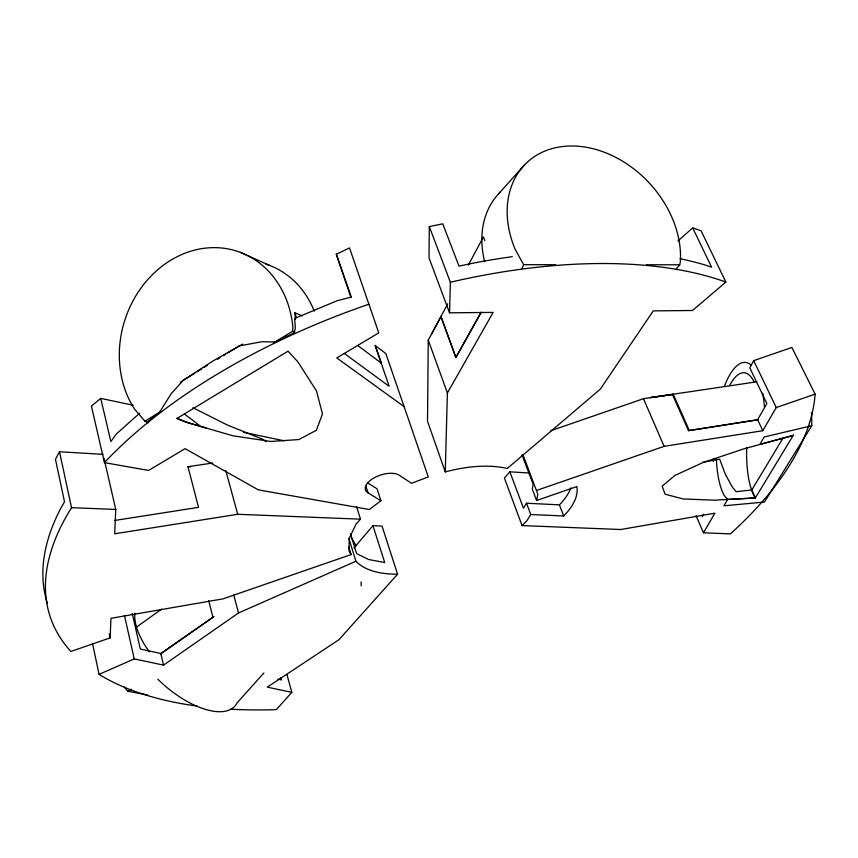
<?xml version="1.0" encoding="UTF-8"?>
<svg xmlns="http://www.w3.org/2000/svg" width="858" height="858" viewBox="0 0 858 858"><rect width="100%" height="100%" fill="white"/><g stroke="black" fill="none" stroke-linecap="round" stroke-linejoin="round"><path stroke-width="1.29" d="M447.715 303.796L428.26 340.154L427.509 421.321L445.27 471.9C465.272 466.677 486.915 463.931 507.271 468.457L600.343 389.092L653.281 310.875L692.503 310.499L725.868 282.057L701.061 230.791L692.685 227.885L677.949 241.001M512.312 256.681A400.128 192.9 -19 0 0 472.415 263.288L458.998 266.141L442.739 223.82L429.311 226.609L429.021 257.915L449.549 312.816L493.146 312.398L447.393 392.985L445.27 471.9M455.93 357.604L440.915 316.43L455.93 357.604L481.231 312.398M294.573 333.043L292.75 331.156L292.846 326.93A99.893 85.585 -72.2 0 0 176.115 257.218A99.893 85.585 -72.2 0 0 134.599 409.212L144.948 421.181L148.445 422.747M449.549 312.816L450.375 282.228L429.311 226.609M103.057 454.332L59.502 451.758L71.536 507.679A401.834 191.195 -19 0 0 70.892 651.458L110.114 637.902L110.972 618.307L223.048 598.852L351.126 554.568L348.766 546.932M103.947 458.183L115.766 509.438L114.693 533.794L237.709 514.285L360.499 519.165L356.51 506.531M793.468 435.027L755.33 497.951L727.605 499.442L724.281 495.538A65.24 21.836 -85.2 0 1 716.387 458.794M528.507 472.973L509.856 471.814L504.397 478.045L522.061 525.589L526.705 521.031L530.759 514.521L563.727 515.99A81.478 37.602 -20 0 0 576.866 486.572L536.604 500.493L537.837 494.24L522.844 454.429M676.34 268.876L679.729 264.79L680.394 261.508A97.951 75.365 46.8 0 0 577.82 146.225A97.951 75.365 46.8 0 0 515.057 249.11L523.67 264.693L522.029 268.339M468.361 265.079L483.376 236.926L484.845 240.626M440.905 316.977L431.445 334.288M696.031 515.647L703.474 532.807L730.394 533.88A401.834 191.195 -19 0 0 815.1 394.144L791.902 347.447L753.699 360.639L749.806 367.835L766.859 403.571L757.625 419.723L688.502 430.652L672.457 394.562L650.461 397.586L756.885 381.789M59.502 451.758L55.438 459.212L64.511 501.769L60.435 508.944A400.128 192.9 -19 0 0 47.34 603.174M455.952 357.057L481.048 312.205M702.252 516.602L703.581 514.285M703.474 532.807L714.875 513.181L620.742 529.515L522.061 525.589M536.572 490.444L664.124 446.342L762.805 430.705L776.243 407.571L815.1 394.144M727.605 499.442L723.884 505.812L764.478 502.048L811.754 425.718L811.689 415.143A74.936 27.048 -85.1 0 0 811.507 412.451M702.723 462.269L719.701 459.169L725.246 474.12L732.249 486.958L736.11 491.677L751.79 489.982L783.182 437.816M570.935 487.848A81.145 37.956 -20 0 1 559.416 504.847L526.512 503.228L523.466 508.204L509.856 471.814M353.989 548.005L372.94 525.643L382.057 526.126L397.565 574.238L338.964 639.682L267.31 687.14L291.817 692.342L286.915 674.527M498.68 193.758L524.077 165.412M291.817 692.342L276.33 709.63A401.834 191.195 -19 0 1 230.405 709.191M263.921 672.951L237.065 702.863A66.248 30.566 40.8 0 1 157.829 679.225M360.499 519.165L356.102 524.024L349.238 538.234L349.034 551.018L351.126 554.568M139.704 413.17L116.195 434.137L110.875 441.57L100.74 398.391L133.247 405.255M100.74 398.391L91.409 406.113L104.44 462.634L148.616 470.452L185.081 448.659L258.365 489.875L369.38 509.523L381.209 500.525M147.093 422.147L159.545 412.29L171.01 393.951L183.419 380.126L194.798 373.155M136.658 626.994L161.626 609.094M132.271 613.588L140.347 649.023L160.821 653.496L214.039 616.505M160.543 653.989L212.945 617.277M92.535 643.607L99.067 674.388L134.234 658.901L163.556 665.122L238.513 612.966L355.909 561.25C366.366 571.954 383.14 574.12 397.565 574.238M180.287 382.293L212.548 361.239L242.632 344.112M197.072 371.75L201.63 368.961M203.904 367.567L207.314 365.476M217.557 359.202L219.841 357.807M223.252 355.716L225.525 354.322M227.799 352.928L239.189 345.946L261.915 341.709L274.968 341.988L294.369 332.829L295.324 327.885L294.605 318.49L337.355 300.643L350.858 297.211L336.304 254.215L349.528 247.93L378.764 332.861L336.797 357.947L404.139 406.66M144.948 421.181L160.864 411.486M273.423 342.932L292.75 331.156M124.142 686.797A73.82 35.596 40.8 0 0 125.761 688.92L127.885 691.258L131.328 689.231M551.04 430.641L643.489 398.702L673.219 394.294L689.274 430.394M672.457 394.562L673.219 394.294M811.754 425.718L764.146 437.012L759.802 444.423L793.435 435.371L744.015 448.777L703.024 462.548L675.064 475.343L662.183 486.154L665.1 494.208L683.161 498.959L714.5 500.182L755.362 497.983L751.79 489.982M688.502 430.652L758.15 419.776M114.382 520.506L198.541 507.357L187.966 466.688L212.816 462.998M523.67 264.693L555.684 264.714M646.385 264.768L679.729 264.79M71.536 507.679L115.766 509.438M187.966 466.688L190.626 466.838M127.885 691.258L147.64 694.98M243.543 432.303L283.912 440.765M277.874 679.118L281.563 679.933L280.877 677.423M205.941 427.885L188.749 422.919L176.995 418.275M367.449 482.786L377.016 488.77L380.909 500.75L367.964 492.824A18.951 9.363 -18.2 0 1 373.981 477.927A18.951 9.363 -18.2 0 1 399.12 475.182L411.529 483.29L428.292 476.93L385.853 353.603L375.193 345.484L389.135 386.293L344.272 353.421M295.506 319.251L294.873 312.859L302.263 315.851M240.454 252.402L269.38 265.337M192.911 407.689L227.091 424.914L263.427 439.575L265.98 441.741M357.732 345.484L381.199 363.063M184.77 414.264L199.624 425.568M692.685 227.885L711.582 267.16L703.195 264.414A400.128 192.9 -19 0 0 679.965 258.698M753.699 360.639L776.243 407.571M757.625 419.723L762.805 430.705M643.489 398.702L664.124 446.342M559.416 504.847L563.727 515.99M521.975 454.879L533.193 484.352L532.282 489.124L536.604 500.493M526.512 503.228L530.759 514.521M428.26 340.154L447.393 392.985M336.304 254.215L351.469 297.479M375.193 345.484L381.37 363.159M365.626 485.574L368.136 492.878M372.94 525.643L384.716 562.516L368.704 559.534L356.617 553.603L350.418 533.622M294.873 312.859L296.31 317.406M348.874 538.502L355.909 561.25M225.74 470.463L237.709 514.285M233.805 595.141L238.513 612.966M208.698 600.643L212.881 617.02M160.821 653.496L163.556 665.122M124.431 615.368L134.234 658.901M109.277 634.062L110.114 637.902M361.089 581.874L361.207 585.8M724.302 386.475A75.279 25.204 -85.2 0 1 751.233 365.143M762.783 393.307A75.279 25.204 -85.2 0 1 764.435 407.196M713.266 461.572A75.279 25.204 -85.2 0 1 713.18 459.019M729.654 385.392A65.24 21.836 -85.2 0 1 754.193 382.089M755.222 497.844A65.036 22.951 -85.1 0 1 746.696 447.876M197.115 706.07A401.834 191.195 -19 0 1 99.067 674.388M450.375 282.228A401.834 191.195 -19 0 1 725.868 282.057M351.362 537.709A68.436 24.474 41.1 0 1 356.006 545.763M149.303 651.865A74.378 34.17 40.9 0 1 134.878 613.105M104.44 462.634A404.365 192.396 -19 0 1 368.919 304.215M265.755 264.06A96.729 83.591 -72.1 0 1 314.253 311.122M484.663 261.604A95.12 74.303 46.7 0 1 500.482 191.902M322.469 413.964L316.355 430.287L298.863 439.553L270.742 441.462L232.904 435.778L186.443 422.351L176.78 418.543L288.052 351.169L297.919 361.904L316.505 390.969L322.469 413.964"/></g></svg>
